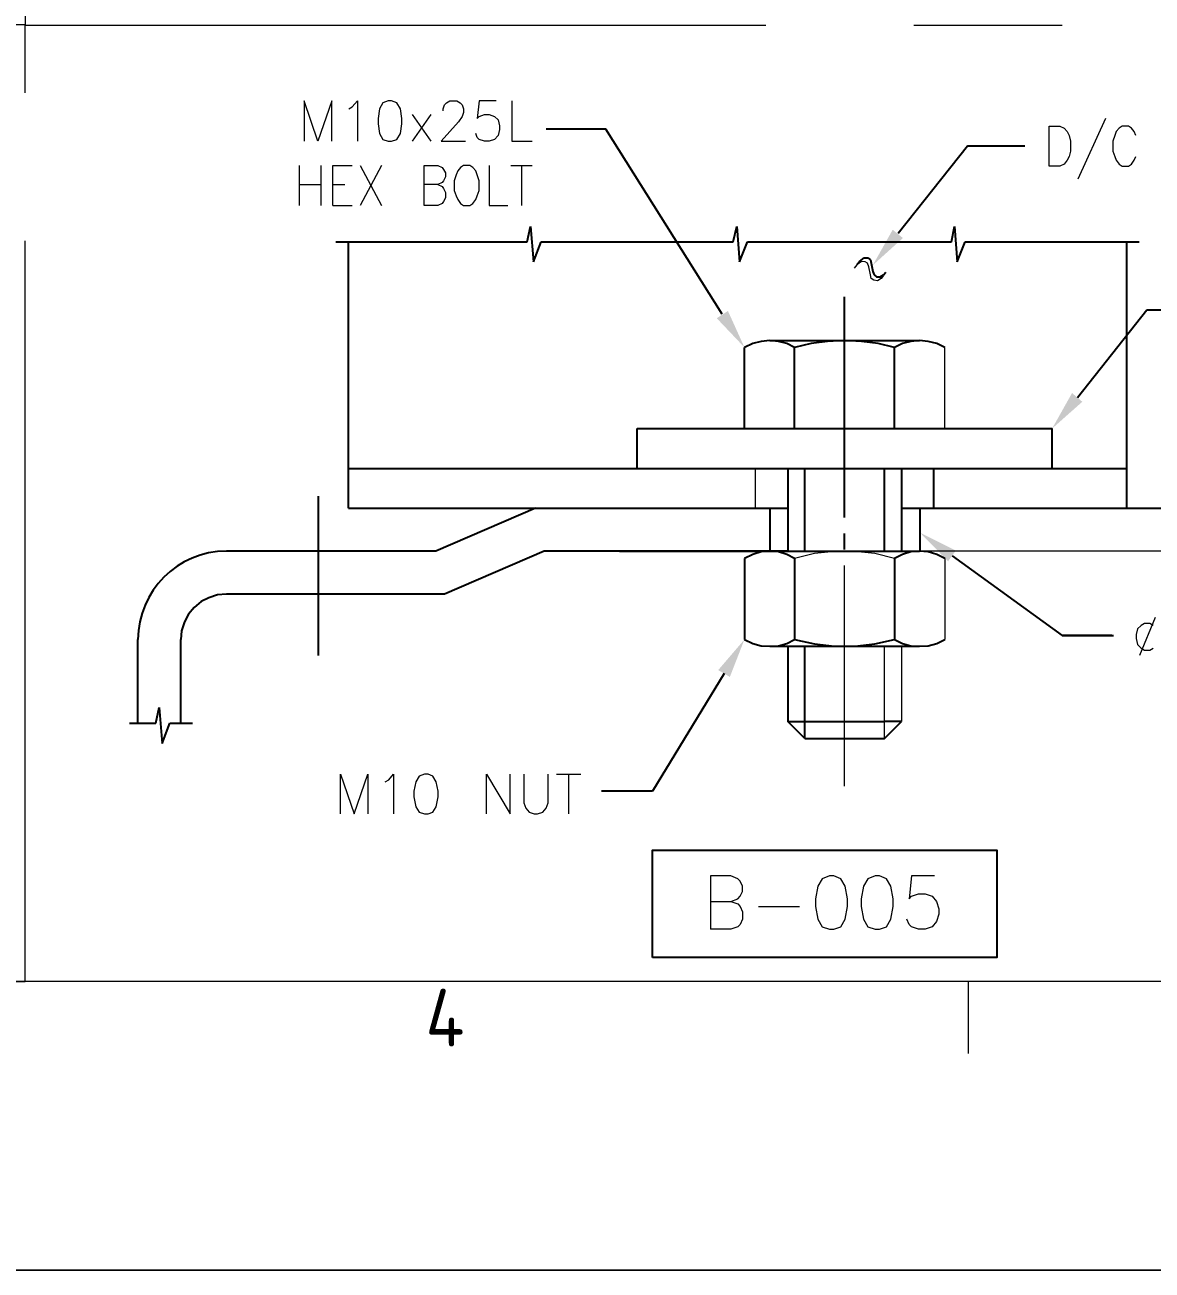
# Model space of a CAD drawing. Header units: inches. Extents: x -15980 to 45789, y -23276 to 2417.
# Drawn here: x -7302 to -6612, y -20343 to -19581 of the extents above; entities that cross this region are included whole.
import ezdxf
from ezdxf.enums import TextEntityAlignment as Align

# ---------------------------------------------------------------- set-up
doc = ezdxf.new("R2010")
doc.units = ezdxf.units.IN
doc.header["$MEASUREMENT"] = 0
doc.linetypes.add('PHANTOMX2', pattern=[127, 63.5, -12.7, 12.7, -12.7, 12.7, -12.7])
for name, color, linetype, lineweight in [('CADRE', 254, 'Continuous', 5), ('Color-7-Line_Weight-25', 7, 'Continuous', 25), ('Color-7-Line_Weight-9', 7, 'Continuous', 9), ('HATCH', 130, 'PHANTOMX2', 9), ('Plot Plan', 9, 'Continuous', 0), ('TEXT', 2, 'Continuous', 13)]:
    doc.layers.add(name, color=color, linetype=linetype, lineweight=lineweight)
doc.layers.add('dim', color=82, linetype='Continuous')
doc.styles.add('ISO Proportional', font='isocp.shx')

# ---------------------------------------------------------------- blocks, each defined once
blk = doc.blocks.new('A$C7bc09ab0')
at = {"layer": 'dim'}
for points in [[(150.5, 141.5), (148.75, 142.92), (145.33, 136.83)], [(120.5, 129), (118.58, 127.75), (123.33, 122.75)], [(181.25, 113.42), (179.5, 114.92), (176.08, 108.83)], [(158.25, 86.08), (159.58, 87.92), (153.42, 91)], [(120.83, 66.25), (118.83, 67.42), (123.33, 72.67)]]:
    blk.add_hatch(color=256, dxfattribs=at).paths.add_polyline_path(points)
at = {"layer": 'Color-7-Line_Weight-25', "linetype": 'Continuous'}
for p, q in [((86.08, 140.83), (86.67, 143.5)), ((86.67, 143.5), (87.17, 137.42)), ((121.42, 140.83), (122, 143.5)), ((122, 143.5), (122.5, 137.42)), ((158.83, 140.83), (159.33, 143.5)), ((159.33, 143.5), (159.83, 137.42)), ((53.25, 140.83), (86.08, 140.83)), ((55.42, 95.17), (55.42, 140.83)), ((87.17, 137.42), (88.5, 140.83)), ((88.5, 140.83), (121.42, 140.83)), ((122.5, 137.42), (123.83, 140.83)), ((123.83, 140.83), (158.83, 140.83)), ((159.83, 137.42), (161.17, 140.83)), ((161.17, 140.83), (191, 140.83)), ((188.92, 95.17), (188.92, 140.83)), ((142.67, 137), (143.08, 137.5)), ((143.08, 137.5), (143.83, 138.08)), ((143.83, 138.08), (144.5, 138.08)), ((144.5, 138.08), (144.92, 137.75)), ((144.92, 137.75), (145.08, 137.17)), ((145.08, 137.17), (145.33, 135.75)), ((145.33, 135.75), (145.58, 135.17)), ((145.58, 135.17), (146, 134.83)), ((146, 134.83), (146.58, 134.83)), ((146.58, 134.83), (147.17, 135.17)), ((147.17, 135.17), (147.58, 135.67)), ((140.5, 93.58), (140.5, 131.42)), ((127.67, 123.92), (126.17, 123.75)), ((127.67, 123.92), (153.33, 123.92)), ((129.17, 123.75), (127.67, 123.92)), ((140.5, 123.92), (137.58, 123.75)), ((143.42, 123.75), (140.5, 123.92)), ((153.33, 123.92), (151.83, 123.75)), ((154.83, 123.75), (153.33, 123.92)), ((124.75, 123.42), (123.33, 122.75)), ((123.33, 108.83), (123.33, 122.75)), ((126.17, 123.75), (124.75, 123.42)), ((130.58, 123.42), (129.17, 123.75)), ((131.92, 122.75), (130.58, 123.42)), ((134.75, 123.42), (131.92, 122.75)), ((131.92, 108.83), (131.92, 122.75)), ((137.58, 123.75), (134.75, 123.42)), ((146.25, 123.42), (143.42, 123.75)), ((149.08, 122.75), (146.25, 123.42)), ((150.42, 123.42), (149.08, 122.75)), ((149.08, 108.83), (149.08, 122.75)), ((151.83, 123.75), (150.42, 123.42)), ((156.33, 123.42), (154.83, 123.75)), ((157.67, 122.75), (156.33, 123.42)), ((104.92, 108.83), (176.08, 108.83)), ((104.92, 102), (104.92, 108.83)), ((123.33, 108.83), (157.67, 108.83)), ((176.08, 102), (176.08, 108.83)), ((55.42, 102), (188.92, 102)), ((130.75, 102), (130.75, 87.83)), ((133.67, 87.83), (133.67, 102)), ((147.33, 87.83), (147.33, 102)), ((150.25, 102), (150.25, 87.83)), ((155.83, 95.17), (155.83, 102)), ((50.25, 97.25), (50.25, 69.92)), ((55.42, 95.17), (130.75, 95.17)), ((87.5, 95.17), (70.42, 87.83)), ((127.67, 95.17), (127.67, 87.83)), ((150.25, 95.17), (198.33, 95.17)), ((153.42, 95.17), (153.42, 87.83)), ((140.5, 88.08), (140.5, 90.83)), ((70.42, 87.83), (34.5, 87.83)), ((89, 87.83), (71.92, 80.42)), ((130.75, 87.83), (89, 87.83)), ((101.92, 87.83), (130.75, 87.83)), ((126.17, 87.67), (124.75, 87.25)), ((127.67, 87.83), (126.17, 87.67)), ((127.67, 87.83), (153.33, 87.83)), ((129.17, 87.67), (127.67, 87.83)), ((130.58, 87.25), (129.17, 87.67)), ((151.83, 87.67), (150.42, 87.25)), ((153.33, 87.83), (151.83, 87.67)), ((154.83, 87.67), (153.33, 87.83)), ((156.33, 87.25), (154.83, 87.67)), ((124.75, 87.25), (123.33, 86.58)), ((123.33, 86.58), (123.33, 72.67)), ((131.92, 86.58), (130.58, 87.25)), ((131.92, 86.58), (131.92, 72.67)), ((150.42, 87.25), (149.08, 86.58)), ((149.08, 86.58), (149.08, 72.67)), ((157.67, 86.58), (156.33, 87.25)), ((30.17, 79.17), (29, 78.17)), ((31.5, 79.83), (30.17, 79.17)), ((33, 80.33), (31.5, 79.83)), ((34.5, 80.42), (33, 80.33)), ((71.92, 80.42), (34.5, 80.42)), ((28, 77), (27.33, 75.67)), ((29, 78.17), (28, 77)), ((27.33, 75.67), (26.83, 74.17)), ((19.33, 58.33), (19.33, 72.67)), ((26.83, 74.17), (26.67, 72.67)), ((26.67, 58.33), (26.67, 72.67)), ((123.33, 72.67), (124.75, 72)), ((130.58, 72), (131.92, 72.67)), ((131.92, 72.67), (135.33, 71.92)), ((145.67, 71.92), (149.08, 72.67)), ((149.08, 72.67), (150.42, 72)), ((156.33, 72), (157.67, 72.67)), ((124.75, 72), (126.17, 71.58)), ((126.17, 71.58), (127.67, 71.5)), ((127.67, 71.5), (129.17, 71.58)), ((127.67, 71.5), (153.33, 71.5)), ((129.17, 71.58), (130.58, 72)), ((130.75, 71.5), (130.75, 58.58)), ((133.67, 55.67), (133.67, 71.5)), ((135.33, 71.92), (138.75, 71.5)), ((138.75, 71.5), (142.25, 71.5)), ((142.25, 71.5), (145.67, 71.92)), ((150.42, 72), (151.83, 71.58)), ((151.83, 71.58), (153.33, 71.5)), ((153.33, 71.5), (154.83, 71.58)), ((154.83, 71.58), (156.33, 72)), ((22.42, 58.33), (23, 61)), ((23, 61), (23.5, 54.83)), ((17.92, 58.33), (22.42, 58.33)), ((23.5, 54.83), (24.83, 58.33)), ((24.83, 58.33), (28.67, 58.33)), ((133.67, 55.67), (130.75, 58.58)), ((130.75, 58.58), (133.67, 58.58)), ((133.67, 58.58), (147.33, 58.58)), ((147.33, 55.67), (150.25, 58.58)), ((150.25, 58.58), (147.33, 58.58)), ((133.67, 55.67), (147.33, 55.67))]:
    blk.add_line(p, q, dxfattribs=at)
blk.add_arc((34.61, 72.56), 15.28, 90.4099, 179.5908, dxfattribs=at)
at = {"layer": 'Color-7-Line_Weight-9', "linetype": 'Continuous'}
for p, q in [((157.67, 108.83), (157.67, 122.75)), ((125.25, 95.17), (125.25, 102)), ((198.33, 87.83), (150.25, 87.83)), ((157.67, 86.58), (157.67, 72.67)), ((140.5, 47.5), (140.5, 85.33)), ((147.33, 55.67), (147.33, 71.5)), ((150.25, 71.5), (150.25, 58.58))]:
    blk.add_line(p, q, dxfattribs=at)
for points in [[(147.17, 135.08), (146.75, 134.58), (146.17, 134.17), (145.5, 134.25), (145.08, 134.58), (144.92, 135.17), (144.67, 136.58), (144.42, 137.17), (144, 137.42), (143.42, 137.5), (142.58, 136.92), (142.17, 136.33)], [(149.08, 86.58), (145.67, 87.42), (142.25, 87.75), (138.75, 87.75), (135.33, 87.42), (131.92, 86.58)]]:
    blk.add_lwpolyline(points, dxfattribs=at)
at = {"layer": 'dim'}
for p, q in [((99.58, 160.17), (89.33, 160.17)), ((119.5, 128.42), (99.58, 160.17)), ((180.42, 114.17), (192.33, 129.17)), ((192.33, 129.17), (202.17, 129.17)), ((158.92, 87), (177.83, 73.33)), ((186.33, 73.33), (177.83, 73.33)), ((177.83, 73.33), (186.58, 73.33)), ((119.83, 66.83), (107.58, 46.67)), ((107.58, 46.67), (98.83, 46.67))]:
    blk.add_line(p, q, dxfattribs=at)
blk.add_lwpolyline([(171.42, 157.25), (161.58, 157.25), (149.67, 142.25)], dxfattribs=at)
blk.add_lwpolyline([(107.58, 18.15), (107.58, 36.57), (166.58, 36.57), (166.58, 18.15)], close=True, dxfattribs=at)
at = {"layer": 'HATCH', "ltscale": 2}
blk.add_lwpolyline([(274.25, 14), (0, 14), (0, 178), (274.25, 178)], close=True, dxfattribs=at)
at = {"layer": 'TEXT', "ltscale": 0.5}
for p, q in [((56.08, 164), (57, 165)), ((57, 165), (57, 158.08)), ((61.33, 164.67), (60.75, 163.67)), ((62.25, 165), (61.33, 164.67)), ((62.83, 165), (62.25, 165)), ((63.75, 164.67), (62.83, 165)), ((64.33, 163.67), (63.75, 164.67)), ((71.92, 164.33), (72.25, 164.67)), ((72.25, 164.67), (72.83, 165)), ((72.83, 165), (74, 165)), ((74, 165), (74.58, 164.67)), ((74.58, 164.67), (74.92, 164.33)), ((77.83, 165), (77.5, 162)), ((80.75, 165), (77.83, 165)), ((83.42, 165), (83.42, 158.08)), ((55.5, 163.67), (56.08, 164)), ((60.75, 163.67), (60.5, 162)), ((64.58, 162), (64.33, 163.67)), ((66.33, 162.67), (69.58, 158.08)), ((69.58, 162.67), (66.33, 158.08)), ((71.67, 163.67), (71.92, 164.33)), ((71.67, 163.33), (71.67, 163.67)), ((74.92, 162.33), (74.33, 161.42)), ((74.92, 164.33), (75.17, 163.67)), ((75.17, 163), (74.92, 162.33)), ((75.17, 163.67), (75.17, 163)), ((77.5, 162), (77.83, 162.33)), ((77.83, 162.33), (78.75, 162.67)), ((78.75, 162.67), (79.58, 162.67)), ((79.58, 162.67), (80.5, 162.33)), ((80.5, 162.33), (81.08, 161.75)), ((60.5, 162), (60.5, 161.08)), ((60.5, 161.08), (60.75, 159.42)), ((64.33, 159.42), (64.58, 161.08)), ((64.58, 161.08), (64.58, 162)), ((74.33, 161.42), (71.33, 158.08)), ((81.08, 161.75), (81.33, 160.75)), ((81.33, 160.75), (81.33, 160.08)), ((175.58, 153.83), (175.58, 160.67)), ((175.58, 160.67), (177.42, 160.67)), ((177.42, 160.67), (178.17, 160.33)), ((178.17, 160.33), (178.67, 159.75)), ((185.25, 162), (180.5, 151.58)), ((187.58, 160.33), (187.08, 159.75)), ((188.08, 160.67), (187.58, 160.33)), ((189.17, 160.67), (188.08, 160.67)), ((189.67, 160.33), (189.17, 160.67)), ((190.17, 159.75), (189.67, 160.33)), ((60.75, 159.42), (61.33, 158.42)), ((61.33, 158.42), (62.25, 158.08)), ((62.25, 158.08), (62.83, 158.08)), ((62.83, 158.08), (63.75, 158.42)), ((63.75, 158.42), (64.33, 159.42)), ((71.33, 158.08), (75.5, 158.08)), ((77.5, 158.75), (77.25, 159.42)), ((77.83, 158.42), (77.5, 158.75)), ((78.75, 158.08), (77.83, 158.42)), ((79.58, 158.08), (78.75, 158.08)), ((80.5, 158.42), (79.58, 158.08)), ((81.08, 159.08), (80.5, 158.42)), ((81.33, 160.08), (81.08, 159.08)), ((83.42, 158.08), (86.92, 158.08)), ((178.67, 159.75), (179, 159.08)), ((179, 159.08), (179.25, 158.08)), ((179.25, 158.08), (179.25, 156.42)), ((186.83, 159.08), (186.5, 158.08)), ((186.5, 158.08), (186.5, 156.42)), ((187.08, 159.75), (186.83, 159.08)), ((190.42, 159.08), (190.17, 159.75)), ((179.25, 156.42), (179, 155.5)), ((186.5, 156.42), (186.83, 155.5)), ((47, 153.92), (47, 147.08)), ((50.67, 153.92), (50.67, 147.08)), ((52.75, 147.08), (52.75, 153.92)), ((52.75, 153.92), (56.08, 153.92)), ((57.42, 153.92), (61.08, 147.08)), ((61.08, 153.92), (57.42, 147.08)), ((68.42, 147.08), (68.42, 153.92)), ((68.42, 153.92), (70.75, 153.92)), ((70.75, 153.92), (71.5, 153.58)), ((75.17, 153.92), (74.67, 153.58)), ((76.25, 153.92), (75.17, 153.92)), ((76.75, 153.58), (76.25, 153.92)), ((79.58, 153.92), (79.58, 147.08)), ((83.25, 153.92), (86.92, 153.92)), ((85.08, 153.92), (85.08, 147.08)), ((177.42, 153.83), (175.58, 153.83)), ((178.17, 154.17), (177.42, 153.83)), ((178.67, 154.83), (178.17, 154.17)), ((179, 155.5), (178.67, 154.83)), ((186.83, 155.5), (187.08, 154.83)), ((187.08, 154.83), (187.58, 154.17)), ((187.58, 154.17), (188.08, 153.83)), ((188.08, 153.83), (189.17, 153.83)), ((189.17, 153.83), (189.67, 154.17)), ((189.67, 154.17), (190.17, 154.83)), ((190.17, 154.83), (190.42, 155.5)), ((71.5, 153.58), (71.75, 153.25)), ((71.75, 153.25), (72.08, 152.67)), ((72.08, 152), (71.75, 151.33)), ((72.08, 152.67), (72.08, 152)), ((73.92, 152.33), (73.58, 151.33)), ((74.17, 153), (73.92, 152.33)), ((74.67, 153.58), (74.17, 153)), ((77.25, 153), (76.75, 153.58)), ((77.5, 152.33), (77.25, 153)), ((77.83, 151.33), (77.5, 152.33)), ((47, 150.67), (50.67, 150.67)), ((52.75, 150.67), (54.83, 150.67)), ((70.75, 150.67), (68.42, 150.67)), ((71.5, 151), (70.75, 150.67)), ((70.75, 150.67), (71.5, 150.33)), ((71.75, 151.33), (71.5, 151)), ((71.5, 150.33), (71.75, 150)), ((71.75, 150), (72.08, 149.33)), ((73.58, 151.33), (73.58, 149.67)), ((73.58, 149.67), (73.92, 148.75)), ((77.5, 148.75), (77.83, 149.67)), ((77.83, 149.67), (77.83, 151.33)), ((71.5, 147.42), (70.75, 147.08)), ((71.75, 147.75), (71.5, 147.42)), ((72.08, 148.42), (71.75, 147.75)), ((72.08, 149.33), (72.08, 148.42)), ((73.92, 148.75), (74.17, 148.08)), ((74.17, 148.08), (74.67, 147.42)), ((74.67, 147.42), (75.17, 147.08)), ((76.25, 147.08), (76.75, 147.42)), ((76.75, 147.42), (77.25, 148.08)), ((77.25, 148.08), (77.5, 148.75)), ((52.75, 147.08), (56.08, 147.08)), ((70.75, 147.08), (68.42, 147.08)), ((75.17, 147.08), (76.25, 147.08)), ((79.58, 147.08), (82.75, 147.08)), ((191.33, 75.08), (190.75, 74.5)), ((193.75, 76.42), (191.08, 69.92)), ((191.92, 75.42), (191.33, 75.08)), ((192.83, 75.42), (191.92, 75.42)), ((193.42, 75.08), (192.83, 75.42)), ((190.75, 74.5), (190.5, 73.5)), ((190.5, 73.5), (190.5, 72.83)), ((190.5, 72.83), (190.75, 71.83)), ((190.75, 71.83), (191.33, 71.17)), ((191.33, 71.17), (191.92, 70.83)), ((191.92, 70.83), (192.83, 70.83)), ((192.83, 70.83), (193.42, 71.17)), ((54.08, 42.75), (54.08, 49.58)), ((54.08, 49.58), (56.42, 42.75)), ((56.42, 42.75), (58.75, 49.58)), ((58.75, 49.58), (58.75, 42.75)), ((62.33, 48.58), (63.17, 49.58)), ((63.17, 49.58), (63.17, 42.75)), ((67.58, 49.25), (67, 48.25)), ((68.5, 49.58), (67.58, 49.25)), ((69.08, 49.58), (68.5, 49.58)), ((69.92, 49.25), (69.08, 49.58)), ((70.5, 48.25), (69.92, 49.25)), ((79.08, 42.75), (79.08, 49.58)), ((79.08, 49.58), (83.17, 42.75)), ((83.17, 42.75), (83.17, 49.58)), ((85.5, 49.58), (85.5, 44.67)), ((89.67, 44.67), (89.67, 49.58)), ((91.08, 49.58), (95.25, 49.58)), ((93.17, 49.58), (93.17, 42.75)), ((61.75, 48.25), (62.33, 48.58)), ((67, 48.25), (66.67, 46.67)), ((70.83, 46.67), (70.5, 48.25)), ((66.67, 46.67), (66.67, 45.67)), ((66.67, 45.67), (67, 44)), ((70.5, 44), (70.83, 45.67)), ((70.83, 45.67), (70.83, 46.67)), ((67, 44), (67.58, 43.08)), ((67.58, 43.08), (68.5, 42.75)), ((68.5, 42.75), (69.08, 42.75)), ((69.08, 42.75), (69.92, 43.08)), ((69.92, 43.08), (70.5, 44)), ((85.5, 44.67), (85.83, 43.75)), ((85.83, 43.75), (86.42, 43.08)), ((86.42, 43.08), (87.25, 42.75)), ((87.25, 42.75), (87.83, 42.75)), ((87.83, 42.75), (88.75, 43.08)), ((88.75, 43.08), (89.33, 43.75)), ((89.33, 43.75), (89.67, 44.67)), ((137.92, 32.15), (136.67, 31.65)), ((138.67, 32.15), (137.92, 32.15)), ((139.83, 31.65), (138.67, 32.15)), ((145.75, 32.15), (144.5, 31.65)), ((146.5, 32.15), (145.75, 32.15)), ((147.67, 31.65), (146.5, 32.15)), ((152, 32.15), (151.58, 28.23)), ((155.92, 32.15), (152, 32.15)), ((135.92, 30.4), (135.5, 28.23)), ((136.67, 31.65), (135.92, 30.4)), ((140.58, 30.4), (139.83, 31.65)), ((141, 28.23), (140.58, 30.4)), ((143.75, 30.4), (143.33, 28.23)), ((144.5, 31.65), (143.75, 30.4)), ((148.42, 30.4), (147.67, 31.65)), ((148.83, 28.23), (148.42, 30.4)), ((135.5, 28.23), (135.5, 26.9)), ((141, 26.9), (141, 28.23)), ((143.33, 28.23), (143.33, 26.9)), ((148.83, 26.9), (148.83, 28.23)), ((151.58, 28.23), (152, 28.65)), ((152, 28.65), (153.17, 29.07)), ((153.17, 29.07), (154.33, 29.07)), ((154.33, 29.07), (155.5, 28.65)), ((155.5, 28.65), (156.25, 27.73)), ((121, 27.73), (122.17, 27.32)), ((122.17, 27.32), (122.58, 26.9)), ((122.58, 26.9), (123, 25.98)), ((123, 25.98), (123, 24.73)), ((125.75, 26.9), (132.75, 26.9)), ((135.5, 26.9), (135.92, 24.73)), ((140.58, 24.73), (141, 26.9)), ((143.33, 26.9), (143.75, 24.73)), ((148.42, 24.73), (148.83, 26.9)), ((156.25, 27.73), (156.67, 26.48)), ((156.67, 26.48), (156.67, 25.57)), ((122.58, 23.82), (122.17, 23.4)), ((123, 24.73), (122.58, 23.82)), ((135.92, 24.73), (136.67, 23.4)), ((139.83, 23.4), (140.58, 24.73)), ((143.75, 24.73), (144.5, 23.4)), ((147.67, 23.4), (148.42, 24.73)), ((151.58, 23.82), (151.17, 24.73)), ((152, 23.4), (151.58, 23.82)), ((156.25, 24.32), (155.5, 23.4)), ((156.67, 25.57), (156.25, 24.32)), ((121, 22.98), (117.5, 22.98)), ((122.17, 23.4), (121, 22.98)), ((136.67, 23.4), (137.92, 22.98)), ((137.92, 22.98), (138.67, 22.98)), ((138.67, 22.98), (139.83, 23.4)), ((144.5, 23.4), (145.75, 22.98)), ((145.75, 22.98), (146.5, 22.98)), ((146.5, 22.98), (147.67, 23.4)), ((153.17, 22.98), (152, 23.4)), ((154.33, 22.98), (153.17, 22.98)), ((155.5, 23.4), (154.33, 22.98))]:
    blk.add_line(p, q, dxfattribs=at)
for points in [[(52.58, 158.08), (52.58, 165), (50.17, 158.08), (47.83, 165), (47.83, 158.08)], [(117.5, 27.73), (121, 27.73), (122.17, 28.23), (122.58, 28.65), (123, 29.48), (123, 30.4), (122.58, 31.23), (122.17, 31.65), (121, 32.15), (117.5, 32.15), (117.5, 22.98)]]:
    blk.add_lwpolyline(points, dxfattribs=at)
blk = doc.blocks.new('A$Ccda6811e')
at = {"layer": 'HATCH', "ltscale": 2}
blk.add_lwpolyline([(0, 14), (274.25, 14), (274.25, 178), (0, 178)], close=True, dxfattribs=at)
blk = doc.blocks.new('A$C29ffe9d2')
at = {"layer": 'HATCH', "ltscale": 2}
blk.add_lwpolyline([(548.5, 178), (0, 178), (0, 14), (548.5, 14)], close=True, dxfattribs=at)
blk = doc.blocks.new('A$C47e84c82')
at = {"layer": 'HATCH', "ltscale": 2}
blk.add_lwpolyline([(0, 248.05), (548.5, 248.05), (548.5, 84.13), (0, 84.13)], close=True, dxfattribs=at)
blk = doc.blocks.new('A$Ceb6babff')
at = {"layer": 'CADRE', "color": 2}
blk.add_line((2713.38, 132.58), (2713.38, 176.77), dxfattribs=at)
at = {"layer": 'CADRE', "color": 8}
blk.add_lwpolyline([(0, 0), (10500, 0), (10500, 7424.24), (0, 7424.24)], close=True, dxfattribs=at)
at = {"layer": 'CADRE', "color": 4}
blk.add_lwpolyline([(176.77, 7247.47), (10323.23, 7247.47), (10323.23, 176.77), (176.77, 176.77)], close=True, dxfattribs=at)
at = {"layer": 'Plot Plan', "linetype": 'ByBlock'}
blk.add_lwpolyline([(10500, 0), (0, 0), (0, 7424.24), (10500, 7424.24)], close=True, dxfattribs=at)
at = {"layer": 'CADRE', "color": 2, "style": 'ISO Proportional'}
blk.add_text('4', height=35.35, dxfattribs=at).set_placement((2392.76, 154.67), align=Align.MIDDLE)

msp = doc.modelspace()

# ---------------------------------------------------------------- block references
msp.add_blockref('A$Ceb6babff', (-9437.364, -20343.245))
at = {"xscale": 3.571428571428572, "yscale": 3.571428571428572, "zscale": 3.571428571428572}
for name, p in [('A$C47e84c82', (-9260.596, -19881.234)), ('A$Ccda6811e', (-7301.668, -19630.911)), ('A$C29ffe9d2', (-9260.596, -20216.477)), ('A$C7bc09ab0', (-7301.668, -20216.626))]:
    msp.add_blockref(name, p, dxfattribs=at)

doc.saveas('drawing.dxf')
